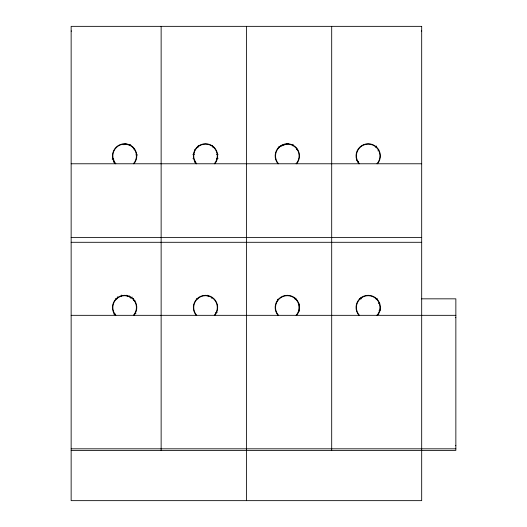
<?xml version="1.0" encoding="UTF-8"?>
<svg xmlns="http://www.w3.org/2000/svg" width="527" height="527" viewBox="0 0 527 527"><rect width="100%" height="100%" fill="white"/><g stroke="black" fill="none" stroke-linecap="round" stroke-linejoin="round"><path stroke-width="0.79" d="M380.487 309.29L380.52 307.195M292.946 145.9L293.052 144.293M296.635 149.714L296.734 148.146M375.619 147.237L376.377 146.005M377.971 150.913L378.768 149.602M123.845 144.76L125.96 143.759M285.153 144.661L288.164 143.522M278.216 147.165L284.396 144.945M133.436 300.522L135.011 300.502M215.648 312.406L217.196 312.386M134.392 313.69L135.959 313.67M113.707 314L115.275 313.98M298.671 311.213L299.29 311.207M135.92 154.931L137.527 154.918M192.823 154.51L194.443 154.503M216.511 154.339L218.132 154.325M216.544 158.265L218.165 158.252M375.343 298.473L376.858 298.466M127.837 144.754L130.709 144.747M378.34 303.275L379.835 303.275M379.005 310.693L380.468 310.686M377.213 314.619L378.827 314.619M71.145 31.06L71.534 31.06M421.29 31.06L421.686 31.06M71.145 163.772L421.686 163.772M71.145 237.585L421.686 237.585M71.145 242.295L421.686 242.295M115.36 298.835L116.994 298.835M196.4 298.835L198.04 298.835M294.494 298.835L296.167 298.835M359.302 298.835L360.949 298.835M375.685 298.835L377.319 298.835M421.495 298.835L455.855 298.835L455.855 450.394L71.145 450.394M71.145 315.33L455.855 315.33M455.466 317.682L455.855 317.682M455.466 445.684L455.855 445.684M71.145 448.82L455.855 448.82M192.941 158.429L193.534 158.429M112.113 159.055L113.753 159.062M356.483 159.753L358.584 161.875M133.944 148.673L134.273 149.925M133.39 298.46L133.423 299.837M194.898 160.84L194.918 162.454M198.271 145.419L198.29 147.066M194.391 149.675L194.423 152.889M121.276 295.021L121.296 296.569M117.369 296.78L117.389 298.354M360.995 297.314L361.008 298.921M299.237 303.895L299.283 310.396M212.401 145.478L212.414 147.099M295.535 298.157L295.542 299.672M277.67 299.244L277.683 300.831M129.431 295.917L129.438 297.142M113.753 159.859L113.76 162.25M331.694 26.35L331.694 450.394M246.412 26.35L246.412 500.65M161.137 26.35L161.137 450.394M208.317 296.661A11.778 11.778 0 0 1 207.631 295.186M127.435 296.661A11.778 11.778 0 0 1 126.75 295.186M211.399 298.183A11.778 11.778 0 0 1 212.539 297.399M130.518 298.183A11.778 11.778 0 0 1 132.264 297.057M196.209 163.772A12.174 12.174 0 0 1 197.151 147.073A12.174 12.174 0 0 1 213.87 147.073A12.174 12.174 0 0 1 214.812 163.772M115.327 163.772A12.174 12.174 0 0 1 116.269 147.073A12.174 12.174 0 0 1 132.988 147.073A12.174 12.174 0 0 1 133.93 163.772M115.327 315.33A12.174 12.174 0 0 1 116.269 298.631A12.174 12.174 0 0 1 132.988 298.631A12.174 12.174 0 0 1 133.93 315.33M196.209 315.33A12.174 12.174 0 0 1 197.151 298.631A12.174 12.174 0 0 1 213.87 298.631A12.174 12.174 0 0 1 214.812 315.33M115.848 163.772A11.778 11.778 0 0 1 116.454 147.435A11.778 11.778 0 0 1 132.804 147.435A11.778 11.778 0 0 1 133.41 163.772M196.729 163.772A11.778 11.778 0 0 1 197.335 147.435A11.778 11.778 0 0 1 213.685 147.435A11.778 11.778 0 0 1 214.291 163.772M196.729 315.33A11.778 11.778 0 0 1 197.335 298.993A11.778 11.778 0 0 1 213.685 298.993A11.778 11.778 0 0 1 214.291 315.33M115.848 315.33A11.778 11.778 0 0 1 116.454 298.993A11.778 11.778 0 0 1 132.804 298.993A11.778 11.778 0 0 1 133.41 315.33M359.421 315.33A11.778 11.778 0 0 1 360.027 298.993A11.778 11.778 0 0 1 376.37 298.993A11.778 11.778 0 0 1 376.976 315.33M278.539 315.33A11.778 11.778 0 0 1 279.145 298.993A11.778 11.778 0 0 1 295.489 298.993A11.778 11.778 0 0 1 296.095 315.33M278.539 163.772A11.778 11.778 0 0 1 279.145 147.435A11.778 11.778 0 0 1 295.489 147.435A11.778 11.778 0 0 1 296.095 163.772M359.421 163.772A11.778 11.778 0 0 1 360.027 147.435A11.778 11.778 0 0 1 376.37 147.435A11.778 11.778 0 0 1 376.976 163.772M278.019 315.33A12.174 12.174 0 0 1 278.954 298.631A12.174 12.174 0 0 1 295.68 298.631A12.174 12.174 0 0 1 296.615 315.33M358.9 315.33A12.174 12.174 0 0 1 359.836 298.631A12.174 12.174 0 0 1 376.561 298.631A12.174 12.174 0 0 1 377.497 315.33M358.9 163.772A12.174 12.174 0 0 1 359.836 147.073A12.174 12.174 0 0 1 376.561 147.073A12.174 12.174 0 0 1 377.497 163.772M278.019 163.772A12.174 12.174 0 0 1 278.954 147.073A12.174 12.174 0 0 1 295.68 147.073A12.174 12.174 0 0 1 296.615 163.772M421.686 26.35L71.145 26.35L71.145 500.65L421.686 500.65L421.686 26.35"/></g></svg>
